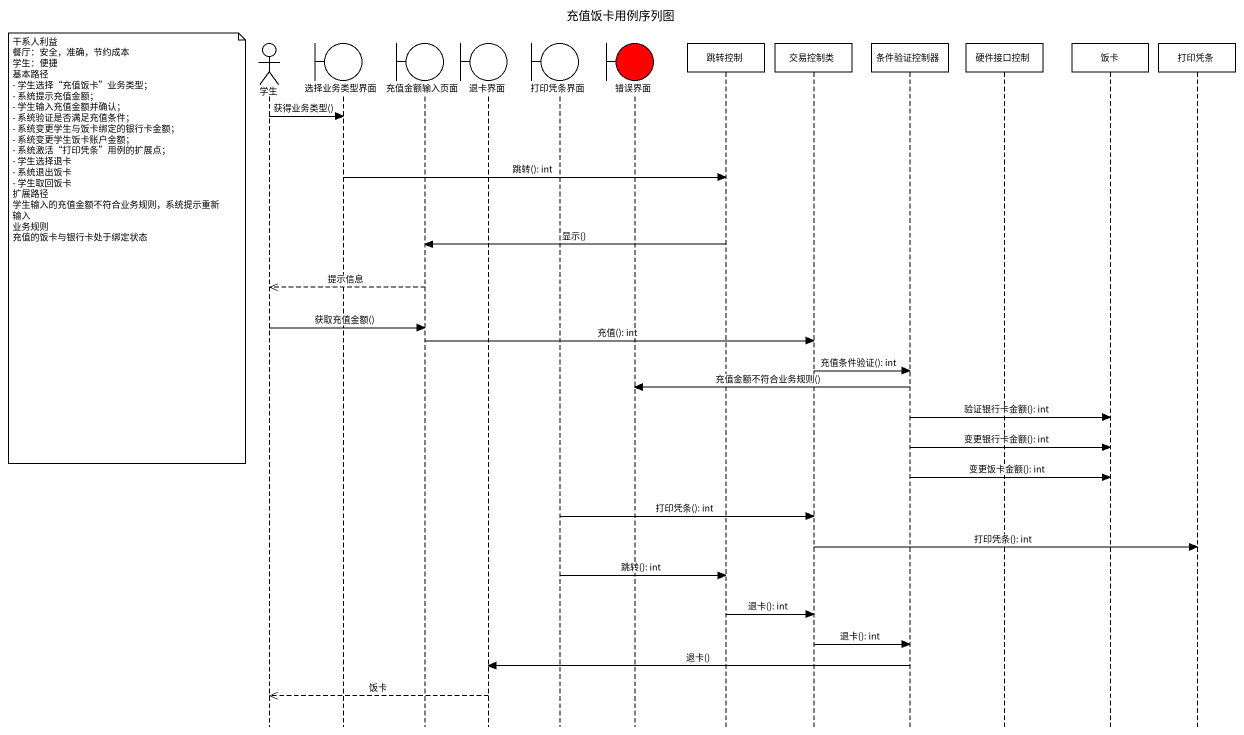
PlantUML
@startuml
title 充值饭卡用例序列图
hide footbox
actor 学生
boundary 选择业务类型界面
boundary 充值金额输入页面
boundary 退卡界面
boundary 打印凭条界面
boundary 错误界面 #FF0000
participant 跳转控制
participant 交易控制类
participant 条件验证控制器
participant 硬件接口控制
participant 饭卡
participant 打印凭条

学生 -> 选择业务类型界面 : 获得业务类型()
选择业务类型界面 -> 跳转控制 : 跳转(): int
跳转控制 -> 充值金额输入页面 : 显示()
note left of 学生
  干系人利益
  餐厅：安全，准确，节约成本
  学生：便捷
  基本路径
  - 学生选择“充值饭卡”业务类型；
  - 系统提示充值金额；
  - 学生输入充值金额并确认；
  - 系统验证是否满足充值条件；
  - 系统变更学生与饭卡绑定的银行卡金额；
  - 系统变更学生饭卡账户金额；
  - 系统激活“打印凭条”用例的扩展点；
  - 学生选择退卡
  - 系统退出饭卡
  - 学生取回饭卡
  扩展路径
  学生输入的充值金额不符合业务规则，系统提示重新输入
  业务规则
  充值的饭卡与银行卡处于绑定状态
end note
充值金额输入页面 -->> 学生 : 提示信息
学生 -> 充值金额输入页面 : 获取充值金额()
充值金额输入页面 -> 交易控制类 : 充值(): int
交易控制类 -> 条件验证控制器 : 充值条件验证(): int
条件验证控制器 -> 错误界面 : 充值金额不符合业务规则()
条件验证控制器 -> 饭卡 : 验证银行卡金额(): int
条件验证控制器 -> 饭卡 : 变更银行卡金额(): int
条件验证控制器 -> 饭卡 : 变更饭卡金额(): int
打印凭条界面 -> 交易控制类 : 打印凭条(): int
交易控制类 -> 打印凭条 : 打印凭条(): int
打印凭条界面 -> 跳转控制 : 跳转(): int
跳转控制 -> 交易控制类 : 退卡(): int
交易控制类 -> 条件验证控制器 : 退卡(): int
条件验证控制器 -> 退卡界面 : 退卡()
退卡界面 -->> 学生 : 饭卡
@enduml
